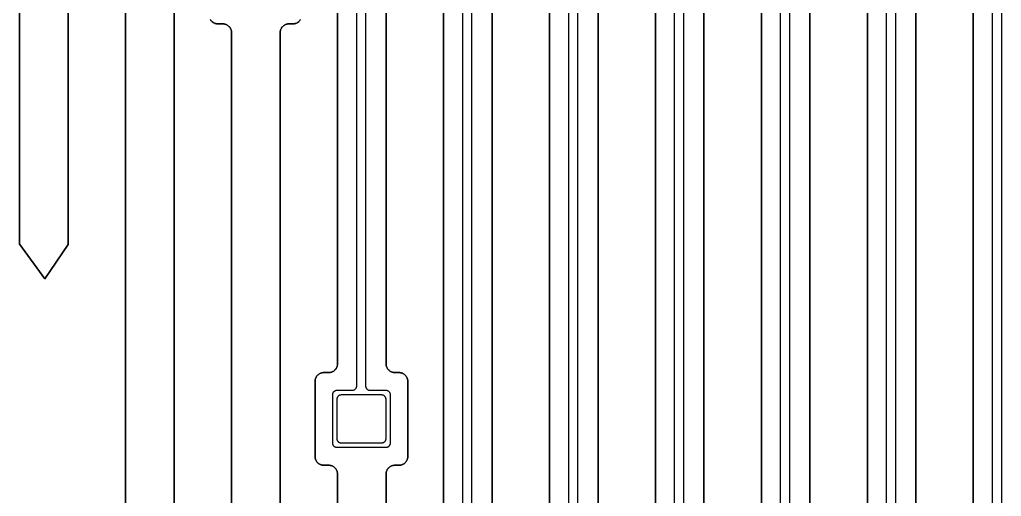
# Model space of a CAD drawing. Extents: x -2057 to 2225, y -44 to 31181.
# Drawn here: x -356.2 to -133.9, y 1862.2 to 1970.2 of the extents above; entities that cross this region are included whole.
import ezdxf

# ---------------------------------------------------------------- set-up
doc = ezdxf.new("R2010")
doc.units = 0
for name, color, linetype in [('electrode', 6, 'CONTINUOUS'), ('etching', 7, 'CONTINUOUS'), ('L3D0_etching3', 5, 'CONTINUOUS'), ('metalization', 8, 'CONTINUOUS'), ('polyimide', 9, 'CONTINUOUS')]:
    doc.layers.add(name, color=color, linetype=linetype)

msp = doc.modelspace()

# ---------------------------------------------------------------- linework, layer by layer
at = {"layer": 'electrode'}
msp.add_lwpolyline([(-283.34, 1874.247), (-283.427, 1874.255), (-283.513, 1874.27), (-283.598, 1874.293), (-283.68, 1874.323), (-283.759, 1874.36), (-283.834, 1874.403), (-283.906, 1874.453), (-283.973, 1874.509), (-284.035, 1874.571), (-284.091, 1874.638), (-284.141, 1874.71), (-284.184, 1874.785), (-284.221, 1874.864), (-284.251, 1874.946), (-284.274, 1875.031), (-284.289, 1875.117), (-284.297, 1875.204), (-284.297, 1884.291), (-284.289, 1884.378), (-284.274, 1884.464), (-284.251, 1884.548), (-284.221, 1884.63), (-284.184, 1884.71), (-284.141, 1884.785), (-284.091, 1884.857), (-284.035, 1884.924), (-283.973, 1884.985), (-283.906, 1885.042), (-283.834, 1885.092), (-283.759, 1885.135), (-283.68, 1885.172), (-283.598, 1885.202), (-283.513, 1885.225), (-283.427, 1885.24), (-283.34, 1885.247), (-274.253, 1885.247), (-274.166, 1885.24), (-274.08, 1885.225), (-273.996, 1885.202), (-273.914, 1885.172), (-273.834, 1885.135), (-273.759, 1885.092), (-273.687, 1885.042), (-273.62, 1884.985), (-273.559, 1884.924), (-273.502, 1884.857), (-273.452, 1884.785), (-273.409, 1884.71), (-273.372, 1884.63), (-273.342, 1884.548), (-273.319, 1884.464), (-273.304, 1884.378), (-273.297, 1884.291), (-273.297, 1875.204), (-273.304, 1875.117), (-273.319, 1875.031), (-273.342, 1874.946), (-273.372, 1874.864), (-273.409, 1874.785), (-273.452, 1874.71), (-273.502, 1874.638), (-273.559, 1874.571), (-273.62, 1874.509), (-273.687, 1874.453), (-273.759, 1874.403), (-273.834, 1874.36), (-273.914, 1874.323), (-273.996, 1874.293), (-274.08, 1874.27), (-274.166, 1874.255), (-274.253, 1874.247)], close=True, dxfattribs=at)
at = {"layer": 'etching'}
for points in [[(-284.208, 9035.371), (-284.208, 1892.185), (-284.216, 1892.059), (-284.231, 1891.934), (-284.255, 1891.811), (-284.286, 1891.689), (-284.325, 1891.57), (-284.371, 1891.453), (-284.425, 1891.339), (-284.485, 1891.229), (-284.553, 1891.123), (-284.627, 1891.021), (-284.707, 1890.924), (-284.793, 1890.832), (-284.884, 1890.746), (-284.981, 1890.666), (-285.083, 1890.592), (-285.189, 1890.525), (-285.299, 1890.465), (-285.413, 1890.411), (-285.53, 1890.365), (-285.649, 1890.326), (-285.771, 1890.295), (-285.895, 1890.271), (-286.019, 1890.255), (-286.145, 1890.247), (-287.359, 1890.247), (-287.485, 1890.24), (-287.61, 1890.224), (-287.733, 1890.2), (-287.855, 1890.169), (-287.974, 1890.13), (-288.091, 1890.084), (-288.205, 1890.03), (-288.315, 1889.97), (-288.421, 1889.902), (-288.523, 1889.828), (-288.62, 1889.748), (-288.712, 1889.662), (-288.798, 1889.571), (-288.878, 1889.474), (-288.952, 1889.372), (-289.019, 1889.266), (-289.079, 1889.156), (-289.133, 1889.042), (-289.179, 1888.925), (-289.218, 1888.806), (-289.249, 1888.684), (-289.273, 1888.56), (-289.289, 1888.436), (-289.297, 1888.31), (-289.297, 1871.185), (-289.289, 1871.059), (-289.273, 1870.934), (-289.249, 1870.811), (-289.218, 1870.689), (-289.179, 1870.57), (-289.133, 1870.453), (-289.079, 1870.339), (-289.019, 1870.229), (-288.952, 1870.123), (-288.878, 1870.021), (-288.798, 1869.924), (-288.712, 1869.832), (-288.62, 1869.746), (-288.523, 1869.666), (-288.421, 1869.592), (-288.315, 1869.525), (-288.205, 1869.465), (-288.091, 1869.411), (-287.974, 1869.365), (-287.855, 1869.326), (-287.733, 1869.295), (-287.61, 1869.271), (-287.485, 1869.255), (-287.359, 1869.247), (-286.145, 1869.247), (-286.019, 1869.24), (-285.895, 1869.224), (-285.771, 1869.2), (-285.649, 1869.169), (-285.53, 1869.13), (-285.413, 1869.084), (-285.299, 1869.03), (-285.189, 1868.97), (-285.083, 1868.902), (-284.981, 1868.828), (-284.884, 1868.748), (-284.793, 1868.662), (-284.707, 1868.571), (-284.627, 1868.474), (-284.553, 1868.372), (-284.485, 1868.266), (-284.425, 1868.156), (-284.371, 1868.042), (-284.325, 1867.925), (-284.286, 1867.806), (-284.255, 1867.684), (-284.231, 1867.56), (-284.216, 1867.436), (-284.208, 1867.31), (-284.208, 1619.247)], [(-273.208, 1619.247), (-273.208, 1867.31), (-273.2, 1867.436), (-273.184, 1867.56), (-273.16, 1867.684), (-273.129, 1867.806), (-273.09, 1867.925), (-273.044, 1868.042), (-272.991, 1868.156), (-272.93, 1868.266), (-272.863, 1868.372), (-272.789, 1868.474), (-272.709, 1868.571), (-272.623, 1868.662), (-272.531, 1868.748), (-272.434, 1868.828), (-272.332, 1868.902), (-272.226, 1868.97), (-272.116, 1869.03), (-272.002, 1869.084), (-271.886, 1869.13), (-271.766, 1869.169), (-271.644, 1869.2), (-271.521, 1869.224), (-271.396, 1869.24), (-271.271, 1869.247), (-270.234, 1869.247), (-270.108, 1869.255), (-269.984, 1869.271), (-269.86, 1869.295), (-269.738, 1869.326), (-269.619, 1869.365), (-269.502, 1869.411), (-269.388, 1869.465), (-269.278, 1869.525), (-269.172, 1869.592), (-269.07, 1869.666), (-268.973, 1869.746), (-268.882, 1869.832), (-268.796, 1869.924), (-268.716, 1870.021), (-268.642, 1870.123), (-268.574, 1870.229), (-268.514, 1870.339), (-268.46, 1870.453), (-268.414, 1870.57), (-268.375, 1870.689), (-268.344, 1870.811), (-268.32, 1870.934), (-268.304, 1871.059), (-268.297, 1871.185), (-268.297, 1888.31), (-268.304, 1888.436), (-268.32, 1888.56), (-268.344, 1888.684), (-268.375, 1888.806), (-268.414, 1888.925), (-268.46, 1889.042), (-268.514, 1889.156), (-268.574, 1889.266), (-268.642, 1889.372), (-268.716, 1889.474), (-268.796, 1889.571), (-268.882, 1889.662), (-268.973, 1889.748), (-269.07, 1889.828), (-269.172, 1889.902), (-269.278, 1889.97), (-269.388, 1890.03), (-269.502, 1890.084), (-269.619, 1890.13), (-269.738, 1890.169), (-269.86, 1890.2), (-269.984, 1890.224), (-270.108, 1890.24), (-270.234, 1890.247), (-271.271, 1890.247), (-271.396, 1890.255), (-271.521, 1890.271), (-271.644, 1890.295), (-271.766, 1890.326), (-271.886, 1890.365), (-272.002, 1890.411), (-272.116, 1890.465), (-272.226, 1890.525), (-272.332, 1890.592), (-272.434, 1890.666), (-272.531, 1890.746), (-272.623, 1890.832), (-272.709, 1890.924), (-272.789, 1891.021), (-272.863, 1891.123), (-272.93, 1891.229), (-272.991, 1891.339), (-273.044, 1891.453), (-273.09, 1891.57), (-273.129, 1891.689), (-273.16, 1891.811), (-273.184, 1891.934), (-273.2, 1892.059), (-273.208, 1892.185), (-273.208, 9035.377)], [(-260.208, 9035.371), (-260.208, 1792.185)], [(-249.208, 1792.185), (-249.208, 9035.377)], [(-236.208, 9035.371), (-236.208, 1692.185)], [(-225.208, 1692.185), (-225.208, 9035.377)], [(-212.208, 9035.371), (-212.208, 1592.185)], [(-201.208, 1592.185), (-201.208, 9035.377)], [(-188.208, 9035.371), (-188.208, 1492.185)], [(-177.208, 1492.185), (-177.208, 9035.377)], [(-164.208, 9035.371), (-164.208, 1392.185)], [(-153.208, 1392.185), (-153.208, 9035.377)], [(-140.208, 9035.371), (-140.208, 1292.185)], [(-356.208, 2167.31), (-356.208, 1919.247), (-356.17, 1919.247), (-350.49, 1911.52), (-345.208, 1919.247), (-345.208, 2167.31)], [(-332.208, 2067.31), (-332.208, 1819.247)], [(-321.208, 1819.247), (-321.208, 2067.31)], [(-313.019, 1970.229), (-312.952, 1970.123), (-312.878, 1970.021), (-312.798, 1969.924), (-312.712, 1969.832), (-312.62, 1969.746), (-312.523, 1969.666), (-312.421, 1969.592), (-312.315, 1969.525), (-312.205, 1969.465), (-312.091, 1969.411), (-311.974, 1969.365), (-311.855, 1969.326), (-311.733, 1969.295), (-311.61, 1969.271), (-311.485, 1969.255), (-311.359, 1969.247), (-310.145, 1969.247), (-310.019, 1969.24), (-309.895, 1969.224), (-309.771, 1969.2), (-309.649, 1969.169), (-309.53, 1969.13), (-309.413, 1969.084), (-309.299, 1969.03), (-309.189, 1968.97), (-309.083, 1968.902), (-308.981, 1968.828), (-308.884, 1968.748), (-308.793, 1968.662), (-308.707, 1968.571), (-308.627, 1968.474), (-308.553, 1968.372), (-308.485, 1968.266), (-308.425, 1968.156), (-308.371, 1968.042), (-308.325, 1967.925), (-308.286, 1967.806), (-308.255, 1967.684), (-308.231, 1967.56), (-308.216, 1967.436), (-308.208, 1967.31), (-308.208, 1719.247)], [(-297.208, 1719.247), (-297.208, 1967.31), (-297.2, 1967.436), (-297.184, 1967.56), (-297.16, 1967.684), (-297.129, 1967.806), (-297.09, 1967.925), (-297.044, 1968.042), (-296.991, 1968.156), (-296.93, 1968.266), (-296.863, 1968.372), (-296.789, 1968.474), (-296.709, 1968.571), (-296.623, 1968.662), (-296.531, 1968.748), (-296.434, 1968.828), (-296.332, 1968.902), (-296.226, 1968.97), (-296.116, 1969.03), (-296.002, 1969.084), (-295.886, 1969.13), (-295.766, 1969.169), (-295.644, 1969.2), (-295.521, 1969.224), (-295.396, 1969.24), (-295.271, 1969.247), (-294.234, 1969.247), (-294.108, 1969.255), (-293.984, 1969.271), (-293.86, 1969.295), (-293.738, 1969.326), (-293.619, 1969.365), (-293.502, 1969.411), (-293.388, 1969.465), (-293.278, 1969.525), (-293.172, 1969.592), (-293.07, 1969.666), (-292.973, 1969.746), (-292.882, 1969.832), (-292.796, 1969.924), (-292.716, 1970.021), (-292.642, 1970.123), (-292.574, 1970.229)]]:
    msp.add_lwpolyline(points, dxfattribs=at)
at = {"layer": 'L3D0_etching3'}
for points in [[(-284.208, 9035.371), (-284.208, 1892.185), (-284.216, 1892.059), (-284.231, 1891.934), (-284.255, 1891.811), (-284.286, 1891.689), (-284.325, 1891.57), (-284.371, 1891.453), (-284.425, 1891.339), (-284.485, 1891.229), (-284.553, 1891.123), (-284.627, 1891.021), (-284.707, 1890.924), (-284.793, 1890.832), (-284.884, 1890.746), (-284.981, 1890.666), (-285.083, 1890.592), (-285.189, 1890.525), (-285.299, 1890.465), (-285.413, 1890.411), (-285.53, 1890.365), (-285.649, 1890.326), (-285.771, 1890.295), (-285.895, 1890.271), (-286.019, 1890.255), (-286.145, 1890.247), (-287.359, 1890.247), (-287.485, 1890.24), (-287.61, 1890.224), (-287.733, 1890.2), (-287.855, 1890.169), (-287.974, 1890.13), (-288.091, 1890.084), (-288.205, 1890.03), (-288.315, 1889.97), (-288.421, 1889.902), (-288.523, 1889.828), (-288.62, 1889.748), (-288.712, 1889.662), (-288.798, 1889.571), (-288.878, 1889.474), (-288.952, 1889.372), (-289.019, 1889.266), (-289.079, 1889.156), (-289.133, 1889.042), (-289.179, 1888.925), (-289.218, 1888.806), (-289.249, 1888.684), (-289.273, 1888.56), (-289.289, 1888.436), (-289.297, 1888.31), (-289.297, 1871.185), (-289.289, 1871.059), (-289.273, 1870.934), (-289.249, 1870.811), (-289.218, 1870.689), (-289.179, 1870.57), (-289.133, 1870.453), (-289.079, 1870.339), (-289.019, 1870.229), (-288.952, 1870.123), (-288.878, 1870.021), (-288.798, 1869.924), (-288.712, 1869.832), (-288.62, 1869.746), (-288.523, 1869.666), (-288.421, 1869.592), (-288.315, 1869.525), (-288.205, 1869.465), (-288.091, 1869.411), (-287.974, 1869.365), (-287.855, 1869.326), (-287.733, 1869.295), (-287.61, 1869.271), (-287.485, 1869.255), (-287.359, 1869.247), (-286.145, 1869.247), (-286.019, 1869.24), (-285.895, 1869.224), (-285.771, 1869.2), (-285.649, 1869.169), (-285.53, 1869.13), (-285.413, 1869.084), (-285.299, 1869.03), (-285.189, 1868.97), (-285.083, 1868.902), (-284.981, 1868.828), (-284.884, 1868.748), (-284.793, 1868.662), (-284.707, 1868.571), (-284.627, 1868.474), (-284.553, 1868.372), (-284.485, 1868.266), (-284.425, 1868.156), (-284.371, 1868.042), (-284.325, 1867.925), (-284.286, 1867.806), (-284.255, 1867.684), (-284.231, 1867.56), (-284.216, 1867.436), (-284.208, 1867.31), (-284.208, 1619.247)], [(-273.208, 1619.247), (-273.208, 1867.31), (-273.2, 1867.436), (-273.184, 1867.56), (-273.16, 1867.684), (-273.129, 1867.806), (-273.09, 1867.925), (-273.044, 1868.042), (-272.991, 1868.156), (-272.93, 1868.266), (-272.863, 1868.372), (-272.789, 1868.474), (-272.709, 1868.571), (-272.623, 1868.662), (-272.531, 1868.748), (-272.434, 1868.828), (-272.332, 1868.902), (-272.226, 1868.97), (-272.116, 1869.03), (-272.002, 1869.084), (-271.886, 1869.13), (-271.766, 1869.169), (-271.644, 1869.2), (-271.521, 1869.224), (-271.396, 1869.24), (-271.271, 1869.247), (-270.234, 1869.247), (-270.108, 1869.255), (-269.984, 1869.271), (-269.86, 1869.295), (-269.738, 1869.326), (-269.619, 1869.365), (-269.502, 1869.411), (-269.388, 1869.465), (-269.278, 1869.525), (-269.172, 1869.592), (-269.07, 1869.666), (-268.973, 1869.746), (-268.882, 1869.832), (-268.796, 1869.924), (-268.716, 1870.021), (-268.642, 1870.123), (-268.574, 1870.229), (-268.514, 1870.339), (-268.46, 1870.453), (-268.414, 1870.57), (-268.375, 1870.689), (-268.344, 1870.811), (-268.32, 1870.934), (-268.304, 1871.059), (-268.297, 1871.185), (-268.297, 1888.31), (-268.304, 1888.436), (-268.32, 1888.56), (-268.344, 1888.684), (-268.375, 1888.806), (-268.414, 1888.925), (-268.46, 1889.042), (-268.514, 1889.156), (-268.574, 1889.266), (-268.642, 1889.372), (-268.716, 1889.474), (-268.796, 1889.571), (-268.882, 1889.662), (-268.973, 1889.748), (-269.07, 1889.828), (-269.172, 1889.902), (-269.278, 1889.97), (-269.388, 1890.03), (-269.502, 1890.084), (-269.619, 1890.13), (-269.738, 1890.169), (-269.86, 1890.2), (-269.984, 1890.224), (-270.108, 1890.24), (-270.234, 1890.247), (-271.271, 1890.247), (-271.396, 1890.255), (-271.521, 1890.271), (-271.644, 1890.295), (-271.766, 1890.326), (-271.886, 1890.365), (-272.002, 1890.411), (-272.116, 1890.465), (-272.226, 1890.525), (-272.332, 1890.592), (-272.434, 1890.666), (-272.531, 1890.746), (-272.623, 1890.832), (-272.709, 1890.924), (-272.789, 1891.021), (-272.863, 1891.123), (-272.93, 1891.229), (-272.991, 1891.339), (-273.044, 1891.453), (-273.09, 1891.57), (-273.129, 1891.689), (-273.16, 1891.811), (-273.184, 1891.934), (-273.2, 1892.059), (-273.208, 1892.185), (-273.208, 9035.377)], [(-260.208, 9035.371), (-260.208, 1792.185)], [(-249.208, 1792.185), (-249.208, 9035.377)], [(-236.208, 9035.371), (-236.208, 1692.185)], [(-225.208, 1692.185), (-225.208, 9035.377)], [(-212.208, 9035.371), (-212.208, 1592.185)], [(-201.208, 1592.185), (-201.208, 9035.377)], [(-188.208, 9035.371), (-188.208, 1492.185)], [(-177.208, 1492.185), (-177.208, 9035.377)], [(-164.208, 9035.371), (-164.208, 1392.185)], [(-153.208, 1392.185), (-153.208, 9035.377)], [(-140.208, 9035.371), (-140.208, 1292.185)], [(-356.208, 2167.31), (-356.208, 1919.247), (-356.17, 1919.247), (-350.49, 1911.52), (-345.208, 1919.247), (-345.208, 2167.31)], [(-332.208, 2067.31), (-332.208, 1819.247)], [(-321.208, 1819.247), (-321.208, 2067.31)], [(-313.019, 1970.229), (-312.952, 1970.123), (-312.878, 1970.021), (-312.798, 1969.924), (-312.712, 1969.832), (-312.62, 1969.746), (-312.523, 1969.666), (-312.421, 1969.592), (-312.315, 1969.525), (-312.205, 1969.465), (-312.091, 1969.411), (-311.974, 1969.365), (-311.855, 1969.326), (-311.733, 1969.295), (-311.61, 1969.271), (-311.485, 1969.255), (-311.359, 1969.247), (-310.145, 1969.247), (-310.019, 1969.24), (-309.895, 1969.224), (-309.771, 1969.2), (-309.649, 1969.169), (-309.53, 1969.13), (-309.413, 1969.084), (-309.299, 1969.03), (-309.189, 1968.97), (-309.083, 1968.902), (-308.981, 1968.828), (-308.884, 1968.748), (-308.793, 1968.662), (-308.707, 1968.571), (-308.627, 1968.474), (-308.553, 1968.372), (-308.485, 1968.266), (-308.425, 1968.156), (-308.371, 1968.042), (-308.325, 1967.925), (-308.286, 1967.806), (-308.255, 1967.684), (-308.231, 1967.56), (-308.216, 1967.436), (-308.208, 1967.31), (-308.208, 1719.247)], [(-297.208, 1719.247), (-297.208, 1967.31), (-297.2, 1967.436), (-297.184, 1967.56), (-297.16, 1967.684), (-297.129, 1967.806), (-297.09, 1967.925), (-297.044, 1968.042), (-296.991, 1968.156), (-296.93, 1968.266), (-296.863, 1968.372), (-296.789, 1968.474), (-296.709, 1968.571), (-296.623, 1968.662), (-296.531, 1968.748), (-296.434, 1968.828), (-296.332, 1968.902), (-296.226, 1968.97), (-296.116, 1969.03), (-296.002, 1969.084), (-295.886, 1969.13), (-295.766, 1969.169), (-295.644, 1969.2), (-295.521, 1969.224), (-295.396, 1969.24), (-295.271, 1969.247), (-294.234, 1969.247), (-294.108, 1969.255), (-293.984, 1969.271), (-293.86, 1969.295), (-293.738, 1969.326), (-293.619, 1969.365), (-293.502, 1969.411), (-293.388, 1969.465), (-293.278, 1969.525), (-293.172, 1969.592), (-293.07, 1969.666), (-292.973, 1969.746), (-292.882, 1969.832), (-292.796, 1969.924), (-292.716, 1970.021), (-292.642, 1970.123), (-292.574, 1970.229)]]:
    msp.add_lwpolyline(points, dxfattribs=at)
at = {"layer": 'metalization'}
for points in [[(-277.858, 9040.22), (-277.858, 1887.204), (-277.85, 1887.117), (-277.835, 1887.031), (-277.812, 1886.946), (-277.782, 1886.864), (-277.746, 1886.785), (-277.702, 1886.71), (-277.652, 1886.638), (-277.596, 1886.571), (-277.534, 1886.509), (-277.467, 1886.453), (-277.396, 1886.403), (-277.32, 1886.36), (-277.241, 1886.323), (-277.159, 1886.293), (-277.074, 1886.27), (-276.988, 1886.255), (-276.901, 1886.247), (-273.253, 1886.247), (-273.166, 1886.24), (-273.08, 1886.225), (-272.996, 1886.202), (-272.914, 1886.172), (-272.834, 1886.135), (-272.759, 1886.092), (-272.687, 1886.042), (-272.62, 1885.985), (-272.559, 1885.924), (-272.502, 1885.857), (-272.452, 1885.785), (-272.409, 1885.71), (-272.372, 1885.63), (-272.342, 1885.548), (-272.319, 1885.464), (-272.304, 1885.378), (-272.297, 1885.291), (-272.297, 1874.204), (-272.304, 1874.117), (-272.319, 1874.031), (-272.342, 1873.946), (-272.372, 1873.864), (-272.409, 1873.785), (-272.452, 1873.71), (-272.502, 1873.638), (-272.559, 1873.571), (-272.62, 1873.509), (-272.687, 1873.453), (-272.759, 1873.403), (-272.834, 1873.36), (-272.914, 1873.323), (-272.996, 1873.293), (-273.08, 1873.27), (-273.166, 1873.255), (-273.253, 1873.247), (-284.34, 1873.247), (-284.427, 1873.255), (-284.513, 1873.27), (-284.598, 1873.293), (-284.68, 1873.323), (-284.759, 1873.36), (-284.834, 1873.403), (-284.906, 1873.453), (-284.973, 1873.509), (-285.035, 1873.571), (-285.091, 1873.638), (-285.141, 1873.71), (-285.184, 1873.785), (-285.221, 1873.864), (-285.251, 1873.946), (-285.274, 1874.031), (-285.289, 1874.117), (-285.297, 1874.204), (-285.297, 1885.291), (-285.289, 1885.378), (-285.274, 1885.464), (-285.251, 1885.548), (-285.221, 1885.63), (-285.184, 1885.71), (-285.141, 1885.785), (-285.091, 1885.857), (-285.035, 1885.924), (-284.973, 1885.985), (-284.906, 1886.042), (-284.834, 1886.092), (-284.759, 1886.135), (-284.68, 1886.172), (-284.598, 1886.202), (-284.513, 1886.225), (-284.427, 1886.24), (-284.34, 1886.247), (-280.814, 1886.247), (-280.727, 1886.255), (-280.641, 1886.27), (-280.557, 1886.293), (-280.475, 1886.323), (-280.396, 1886.36), (-280.32, 1886.403), (-280.248, 1886.453), (-280.181, 1886.509), (-280.12, 1886.571), (-280.064, 1886.638), (-280.014, 1886.71), (-279.97, 1886.785), (-279.933, 1886.864), (-279.903, 1886.946), (-279.88, 1887.031), (-279.865, 1887.117), (-279.858, 1887.204), (-279.858, 9040.22)], [(-255.858, 1787.204), (-255.858, 9040.22)], [(-253.858, 9040.22), (-253.858, 1787.204)], [(-231.858, 1687.204), (-231.858, 9040.22)], [(-229.858, 9040.22), (-229.858, 1687.204)], [(-207.858, 1587.204), (-207.858, 9040.22)], [(-205.858, 9040.22), (-205.858, 1587.204)], [(-183.858, 1487.204), (-183.858, 9040.22)], [(-181.858, 9040.22), (-181.858, 1487.204)], [(-159.858, 1387.204), (-159.858, 9040.22)], [(-157.858, 9040.22), (-157.858, 1387.204)], [(-135.858, 1287.204), (-135.858, 9040.22)], [(-133.858, 9040.22), (-133.858, 1287.204)]]:
    msp.add_lwpolyline(points, dxfattribs=at)
at = {"layer": 'polyimide'}
for points in [[(-284.208, 1619.247), (-284.208, 1867.31), (-284.216, 1867.436), (-284.231, 1867.56), (-284.255, 1867.684), (-284.286, 1867.806), (-284.325, 1867.925), (-284.371, 1868.042), (-284.425, 1868.156), (-284.485, 1868.266), (-284.553, 1868.372), (-284.627, 1868.474), (-284.707, 1868.571), (-284.793, 1868.662), (-284.884, 1868.748), (-284.981, 1868.828), (-285.083, 1868.902), (-285.189, 1868.97), (-285.299, 1869.03), (-285.413, 1869.084), (-285.53, 1869.13), (-285.649, 1869.169), (-285.771, 1869.2), (-285.895, 1869.224), (-286.019, 1869.24), (-286.145, 1869.247), (-287.359, 1869.247), (-287.485, 1869.255), (-287.61, 1869.271), (-287.733, 1869.295), (-287.855, 1869.326), (-287.974, 1869.365), (-288.091, 1869.411), (-288.205, 1869.465), (-288.315, 1869.525), (-288.421, 1869.592), (-288.523, 1869.666), (-288.62, 1869.746), (-288.712, 1869.832), (-288.798, 1869.924), (-288.878, 1870.021), (-288.952, 1870.123), (-289.019, 1870.229), (-289.079, 1870.339), (-289.133, 1870.453), (-289.179, 1870.57), (-289.218, 1870.689), (-289.249, 1870.811), (-289.273, 1870.934), (-289.289, 1871.059), (-289.297, 1871.185), (-289.297, 1888.31), (-289.289, 1888.436), (-289.273, 1888.56), (-289.249, 1888.684), (-289.218, 1888.806), (-289.179, 1888.925), (-289.133, 1889.042), (-289.079, 1889.156), (-289.019, 1889.266), (-288.952, 1889.372), (-288.878, 1889.474), (-288.798, 1889.571), (-288.712, 1889.662), (-288.62, 1889.748), (-288.523, 1889.828), (-288.421, 1889.902), (-288.315, 1889.97), (-288.205, 1890.03), (-288.091, 1890.084), (-287.974, 1890.13), (-287.855, 1890.169), (-287.733, 1890.2), (-287.61, 1890.224), (-287.485, 1890.24), (-287.359, 1890.247), (-286.145, 1890.247), (-286.019, 1890.255), (-285.895, 1890.271), (-285.771, 1890.295), (-285.649, 1890.326), (-285.53, 1890.365), (-285.413, 1890.411), (-285.299, 1890.465), (-285.189, 1890.525), (-285.083, 1890.592), (-284.981, 1890.666), (-284.884, 1890.746), (-284.793, 1890.832), (-284.707, 1890.924), (-284.627, 1891.021), (-284.553, 1891.123), (-284.485, 1891.229), (-284.425, 1891.339), (-284.371, 1891.453), (-284.325, 1891.57), (-284.286, 1891.689), (-284.255, 1891.811), (-284.231, 1891.934), (-284.216, 1892.059), (-284.208, 1892.185), (-284.208, 9035.371)], [(-284.208, 9035.371), (-284.208, 1892.185), (-284.216, 1892.059), (-284.231, 1891.934), (-284.255, 1891.811), (-284.286, 1891.689), (-284.325, 1891.57), (-284.371, 1891.453), (-284.425, 1891.339), (-284.485, 1891.229), (-284.553, 1891.123), (-284.627, 1891.021), (-284.707, 1890.924), (-284.793, 1890.832), (-284.884, 1890.746), (-284.981, 1890.666), (-285.083, 1890.592), (-285.189, 1890.525), (-285.299, 1890.465), (-285.413, 1890.411), (-285.53, 1890.365), (-285.649, 1890.326), (-285.771, 1890.295), (-285.895, 1890.271), (-286.019, 1890.255), (-286.145, 1890.247), (-287.359, 1890.247), (-287.485, 1890.24), (-287.61, 1890.224), (-287.733, 1890.2), (-287.855, 1890.169), (-287.974, 1890.13), (-288.091, 1890.084), (-288.205, 1890.03), (-288.315, 1889.97), (-288.421, 1889.902), (-288.523, 1889.828), (-288.62, 1889.748), (-288.712, 1889.662), (-288.798, 1889.571), (-288.878, 1889.474), (-288.952, 1889.372), (-289.019, 1889.266), (-289.079, 1889.156), (-289.133, 1889.042), (-289.179, 1888.925), (-289.218, 1888.806), (-289.249, 1888.684), (-289.273, 1888.56), (-289.289, 1888.436), (-289.297, 1888.31), (-289.297, 1871.185), (-289.289, 1871.059), (-289.273, 1870.934), (-289.249, 1870.811), (-289.218, 1870.689), (-289.179, 1870.57), (-289.133, 1870.453), (-289.079, 1870.339), (-289.019, 1870.229), (-288.952, 1870.123), (-288.878, 1870.021), (-288.798, 1869.924), (-288.712, 1869.832), (-288.62, 1869.746), (-288.523, 1869.666), (-288.421, 1869.592), (-288.315, 1869.525), (-288.205, 1869.465), (-288.091, 1869.411), (-287.974, 1869.365), (-287.855, 1869.326), (-287.733, 1869.295), (-287.61, 1869.271), (-287.485, 1869.255), (-287.359, 1869.247), (-286.145, 1869.247), (-286.019, 1869.24), (-285.895, 1869.224), (-285.771, 1869.2), (-285.649, 1869.169), (-285.53, 1869.13), (-285.413, 1869.084), (-285.299, 1869.03), (-285.189, 1868.97), (-285.083, 1868.902), (-284.981, 1868.828), (-284.884, 1868.748), (-284.793, 1868.662), (-284.707, 1868.571), (-284.627, 1868.474), (-284.553, 1868.372), (-284.485, 1868.266), (-284.425, 1868.156), (-284.371, 1868.042), (-284.325, 1867.925), (-284.286, 1867.806), (-284.255, 1867.684), (-284.231, 1867.56), (-284.216, 1867.436), (-284.208, 1867.31), (-284.208, 1619.247)], [(-273.208, 9035.377), (-273.208, 1892.185), (-273.2, 1892.059), (-273.184, 1891.934), (-273.16, 1891.811), (-273.129, 1891.689), (-273.09, 1891.57), (-273.044, 1891.453), (-272.991, 1891.339), (-272.93, 1891.229), (-272.863, 1891.123), (-272.789, 1891.021), (-272.709, 1890.924), (-272.623, 1890.832), (-272.531, 1890.746), (-272.434, 1890.666), (-272.332, 1890.592), (-272.226, 1890.525), (-272.116, 1890.465), (-272.002, 1890.411), (-271.886, 1890.365), (-271.766, 1890.326), (-271.644, 1890.295), (-271.521, 1890.271), (-271.396, 1890.255), (-271.271, 1890.247), (-270.234, 1890.247), (-270.108, 1890.24), (-269.984, 1890.224), (-269.86, 1890.2), (-269.738, 1890.169), (-269.619, 1890.13), (-269.502, 1890.084), (-269.388, 1890.03), (-269.278, 1889.97), (-269.172, 1889.902), (-269.07, 1889.828), (-268.973, 1889.748), (-268.882, 1889.662), (-268.796, 1889.571), (-268.716, 1889.474), (-268.642, 1889.372), (-268.574, 1889.266), (-268.514, 1889.156), (-268.46, 1889.042), (-268.414, 1888.925), (-268.375, 1888.806), (-268.344, 1888.684), (-268.32, 1888.56), (-268.304, 1888.436), (-268.297, 1888.31), (-268.297, 1871.185), (-268.304, 1871.059), (-268.32, 1870.934), (-268.344, 1870.811), (-268.375, 1870.689), (-268.414, 1870.57), (-268.46, 1870.453), (-268.514, 1870.339), (-268.574, 1870.229), (-268.642, 1870.123), (-268.716, 1870.021), (-268.796, 1869.924), (-268.882, 1869.832), (-268.973, 1869.746), (-269.07, 1869.666), (-269.172, 1869.592), (-269.278, 1869.525), (-269.388, 1869.465), (-269.502, 1869.411), (-269.619, 1869.365), (-269.738, 1869.326), (-269.86, 1869.295), (-269.984, 1869.271), (-270.108, 1869.255), (-270.234, 1869.247), (-271.271, 1869.247), (-271.396, 1869.24), (-271.521, 1869.224), (-271.644, 1869.2), (-271.766, 1869.169), (-271.886, 1869.13), (-272.002, 1869.084), (-272.116, 1869.03), (-272.226, 1868.97), (-272.332, 1868.902), (-272.434, 1868.828), (-272.531, 1868.748), (-272.623, 1868.662), (-272.709, 1868.571), (-272.789, 1868.474), (-272.863, 1868.372), (-272.93, 1868.266), (-272.991, 1868.156), (-273.044, 1868.042), (-273.09, 1867.925), (-273.129, 1867.806), (-273.16, 1867.684), (-273.184, 1867.56), (-273.2, 1867.436), (-273.208, 1867.31), (-273.208, 1619.247)], [(-273.208, 1619.247), (-273.208, 1867.31), (-273.2, 1867.436), (-273.184, 1867.56), (-273.16, 1867.684), (-273.129, 1867.806), (-273.09, 1867.925), (-273.044, 1868.042), (-272.991, 1868.156), (-272.93, 1868.266), (-272.863, 1868.372), (-272.789, 1868.474), (-272.709, 1868.571), (-272.623, 1868.662), (-272.531, 1868.748), (-272.434, 1868.828), (-272.332, 1868.902), (-272.226, 1868.97), (-272.116, 1869.03), (-272.002, 1869.084), (-271.886, 1869.13), (-271.766, 1869.169), (-271.644, 1869.2), (-271.521, 1869.224), (-271.396, 1869.24), (-271.271, 1869.247), (-270.234, 1869.247), (-270.108, 1869.255), (-269.984, 1869.271), (-269.86, 1869.295), (-269.738, 1869.326), (-269.619, 1869.365), (-269.502, 1869.411), (-269.388, 1869.465), (-269.278, 1869.525), (-269.172, 1869.592), (-269.07, 1869.666), (-268.973, 1869.746), (-268.882, 1869.832), (-268.796, 1869.924), (-268.716, 1870.021), (-268.642, 1870.123), (-268.574, 1870.229), (-268.514, 1870.339), (-268.46, 1870.453), (-268.414, 1870.57), (-268.375, 1870.689), (-268.344, 1870.811), (-268.32, 1870.934), (-268.304, 1871.059), (-268.297, 1871.185), (-268.297, 1888.31), (-268.304, 1888.436), (-268.32, 1888.56), (-268.344, 1888.684), (-268.375, 1888.806), (-268.414, 1888.925), (-268.46, 1889.042), (-268.514, 1889.156), (-268.574, 1889.266), (-268.642, 1889.372), (-268.716, 1889.474), (-268.796, 1889.571), (-268.882, 1889.662), (-268.973, 1889.748), (-269.07, 1889.828), (-269.172, 1889.902), (-269.278, 1889.97), (-269.388, 1890.03), (-269.502, 1890.084), (-269.619, 1890.13), (-269.738, 1890.169), (-269.86, 1890.2), (-269.984, 1890.224), (-270.108, 1890.24), (-270.234, 1890.247), (-271.271, 1890.247), (-271.396, 1890.255), (-271.521, 1890.271), (-271.644, 1890.295), (-271.766, 1890.326), (-271.886, 1890.365), (-272.002, 1890.411), (-272.116, 1890.465), (-272.226, 1890.525), (-272.332, 1890.592), (-272.434, 1890.666), (-272.531, 1890.746), (-272.623, 1890.832), (-272.709, 1890.924), (-272.789, 1891.021), (-272.863, 1891.123), (-272.93, 1891.229), (-272.991, 1891.339), (-273.044, 1891.453), (-273.09, 1891.57), (-273.129, 1891.689), (-273.16, 1891.811), (-273.184, 1891.934), (-273.2, 1892.059), (-273.208, 1892.185), (-273.208, 9035.377)], [(-260.208, 1792.185), (-260.208, 9035.371)], [(-260.208, 9035.371), (-260.208, 1792.185)], [(-249.208, 9035.377), (-249.208, 1792.185)], [(-249.208, 1792.185), (-249.208, 9035.377)], [(-236.208, 1692.185), (-236.208, 9035.371)], [(-236.208, 9035.371), (-236.208, 1692.185)], [(-225.208, 9035.377), (-225.208, 1692.185)], [(-225.208, 1692.185), (-225.208, 9035.377)], [(-212.208, 1592.185), (-212.208, 9035.371)], [(-212.208, 9035.371), (-212.208, 1592.185)], [(-201.208, 9035.377), (-201.208, 1592.185)], [(-201.208, 1592.185), (-201.208, 9035.377)], [(-188.208, 1492.185), (-188.208, 9035.371)], [(-188.208, 9035.371), (-188.208, 1492.185)], [(-177.208, 9035.377), (-177.208, 1492.185)], [(-177.208, 1492.185), (-177.208, 9035.377)], [(-164.208, 1392.185), (-164.208, 9035.371)], [(-164.208, 9035.371), (-164.208, 1392.185)], [(-153.208, 9035.377), (-153.208, 1392.185)], [(-153.208, 1392.185), (-153.208, 9035.377)], [(-140.208, 1292.185), (-140.208, 9035.371)], [(-140.208, 9035.371), (-140.208, 1292.185)], [(-345.208, 2167.31), (-345.208, 1919.247), (-350.49, 1911.52), (-356.17, 1919.247), (-356.208, 1919.247), (-356.208, 2167.31)], [(-356.208, 2167.31), (-356.208, 1919.247), (-356.17, 1919.247), (-350.49, 1911.52), (-345.208, 1919.247), (-345.208, 2167.31)], [(-332.208, 1819.247), (-332.208, 2067.31)], [(-332.208, 2067.31), (-332.208, 1819.247)], [(-321.208, 2067.31), (-321.208, 1819.247)], [(-321.208, 1819.247), (-321.208, 2067.31)], [(-308.208, 1719.247), (-308.208, 1967.31), (-308.216, 1967.436), (-308.231, 1967.56), (-308.255, 1967.684), (-308.286, 1967.806), (-308.325, 1967.925), (-308.371, 1968.042), (-308.425, 1968.156), (-308.485, 1968.266), (-308.553, 1968.372), (-308.627, 1968.474), (-308.707, 1968.571), (-308.793, 1968.662), (-308.884, 1968.748), (-308.981, 1968.828), (-309.083, 1968.902), (-309.189, 1968.97), (-309.299, 1969.03), (-309.413, 1969.084), (-309.53, 1969.13), (-309.649, 1969.169), (-309.771, 1969.2), (-309.895, 1969.224), (-310.019, 1969.24), (-310.145, 1969.247), (-311.359, 1969.247), (-311.485, 1969.255), (-311.61, 1969.271), (-311.733, 1969.295), (-311.855, 1969.326), (-311.974, 1969.365), (-312.091, 1969.411), (-312.205, 1969.465), (-312.315, 1969.525), (-312.421, 1969.592), (-312.523, 1969.666), (-312.62, 1969.746), (-312.712, 1969.832), (-312.798, 1969.924), (-312.878, 1970.021), (-312.952, 1970.123), (-313.019, 1970.229)], [(-313.019, 1970.229), (-312.952, 1970.123), (-312.878, 1970.021), (-312.798, 1969.924), (-312.712, 1969.832), (-312.62, 1969.746), (-312.523, 1969.666), (-312.421, 1969.592), (-312.315, 1969.525), (-312.205, 1969.465), (-312.091, 1969.411), (-311.974, 1969.365), (-311.855, 1969.326), (-311.733, 1969.295), (-311.61, 1969.271), (-311.485, 1969.255), (-311.359, 1969.247), (-310.145, 1969.247), (-310.019, 1969.24), (-309.895, 1969.224), (-309.771, 1969.2), (-309.649, 1969.169), (-309.53, 1969.13), (-309.413, 1969.084), (-309.299, 1969.03), (-309.189, 1968.97), (-309.083, 1968.902), (-308.981, 1968.828), (-308.884, 1968.748), (-308.793, 1968.662), (-308.707, 1968.571), (-308.627, 1968.474), (-308.553, 1968.372), (-308.485, 1968.266), (-308.425, 1968.156), (-308.371, 1968.042), (-308.325, 1967.925), (-308.286, 1967.806), (-308.255, 1967.684), (-308.231, 1967.56), (-308.216, 1967.436), (-308.208, 1967.31), (-308.208, 1719.247)], [(-292.574, 1970.229), (-292.642, 1970.123), (-292.716, 1970.021), (-292.796, 1969.924), (-292.882, 1969.832), (-292.973, 1969.746), (-293.07, 1969.666), (-293.172, 1969.592), (-293.278, 1969.525), (-293.388, 1969.465), (-293.502, 1969.411), (-293.619, 1969.365), (-293.738, 1969.326), (-293.86, 1969.295), (-293.984, 1969.271), (-294.108, 1969.255), (-294.234, 1969.247), (-295.271, 1969.247), (-295.396, 1969.24), (-295.521, 1969.224), (-295.644, 1969.2), (-295.766, 1969.169), (-295.886, 1969.13), (-296.002, 1969.084), (-296.116, 1969.03), (-296.226, 1968.97), (-296.332, 1968.902), (-296.434, 1968.828), (-296.531, 1968.748), (-296.623, 1968.662), (-296.709, 1968.571), (-296.789, 1968.474), (-296.863, 1968.372), (-296.93, 1968.266), (-296.991, 1968.156), (-297.044, 1968.042), (-297.09, 1967.925), (-297.129, 1967.806), (-297.16, 1967.684), (-297.184, 1967.56), (-297.2, 1967.436), (-297.208, 1967.31), (-297.208, 1719.247)], [(-297.208, 1719.247), (-297.208, 1967.31), (-297.2, 1967.436), (-297.184, 1967.56), (-297.16, 1967.684), (-297.129, 1967.806), (-297.09, 1967.925), (-297.044, 1968.042), (-296.991, 1968.156), (-296.93, 1968.266), (-296.863, 1968.372), (-296.789, 1968.474), (-296.709, 1968.571), (-296.623, 1968.662), (-296.531, 1968.748), (-296.434, 1968.828), (-296.332, 1968.902), (-296.226, 1968.97), (-296.116, 1969.03), (-296.002, 1969.084), (-295.886, 1969.13), (-295.766, 1969.169), (-295.644, 1969.2), (-295.521, 1969.224), (-295.396, 1969.24), (-295.271, 1969.247), (-294.234, 1969.247), (-294.108, 1969.255), (-293.984, 1969.271), (-293.86, 1969.295), (-293.738, 1969.326), (-293.619, 1969.365), (-293.502, 1969.411), (-293.388, 1969.465), (-293.278, 1969.525), (-293.172, 1969.592), (-293.07, 1969.666), (-292.973, 1969.746), (-292.882, 1969.832), (-292.796, 1969.924), (-292.716, 1970.021), (-292.642, 1970.123), (-292.574, 1970.229)]]:
    msp.add_lwpolyline(points, dxfattribs=at)

doc.saveas('drawing.dxf')
